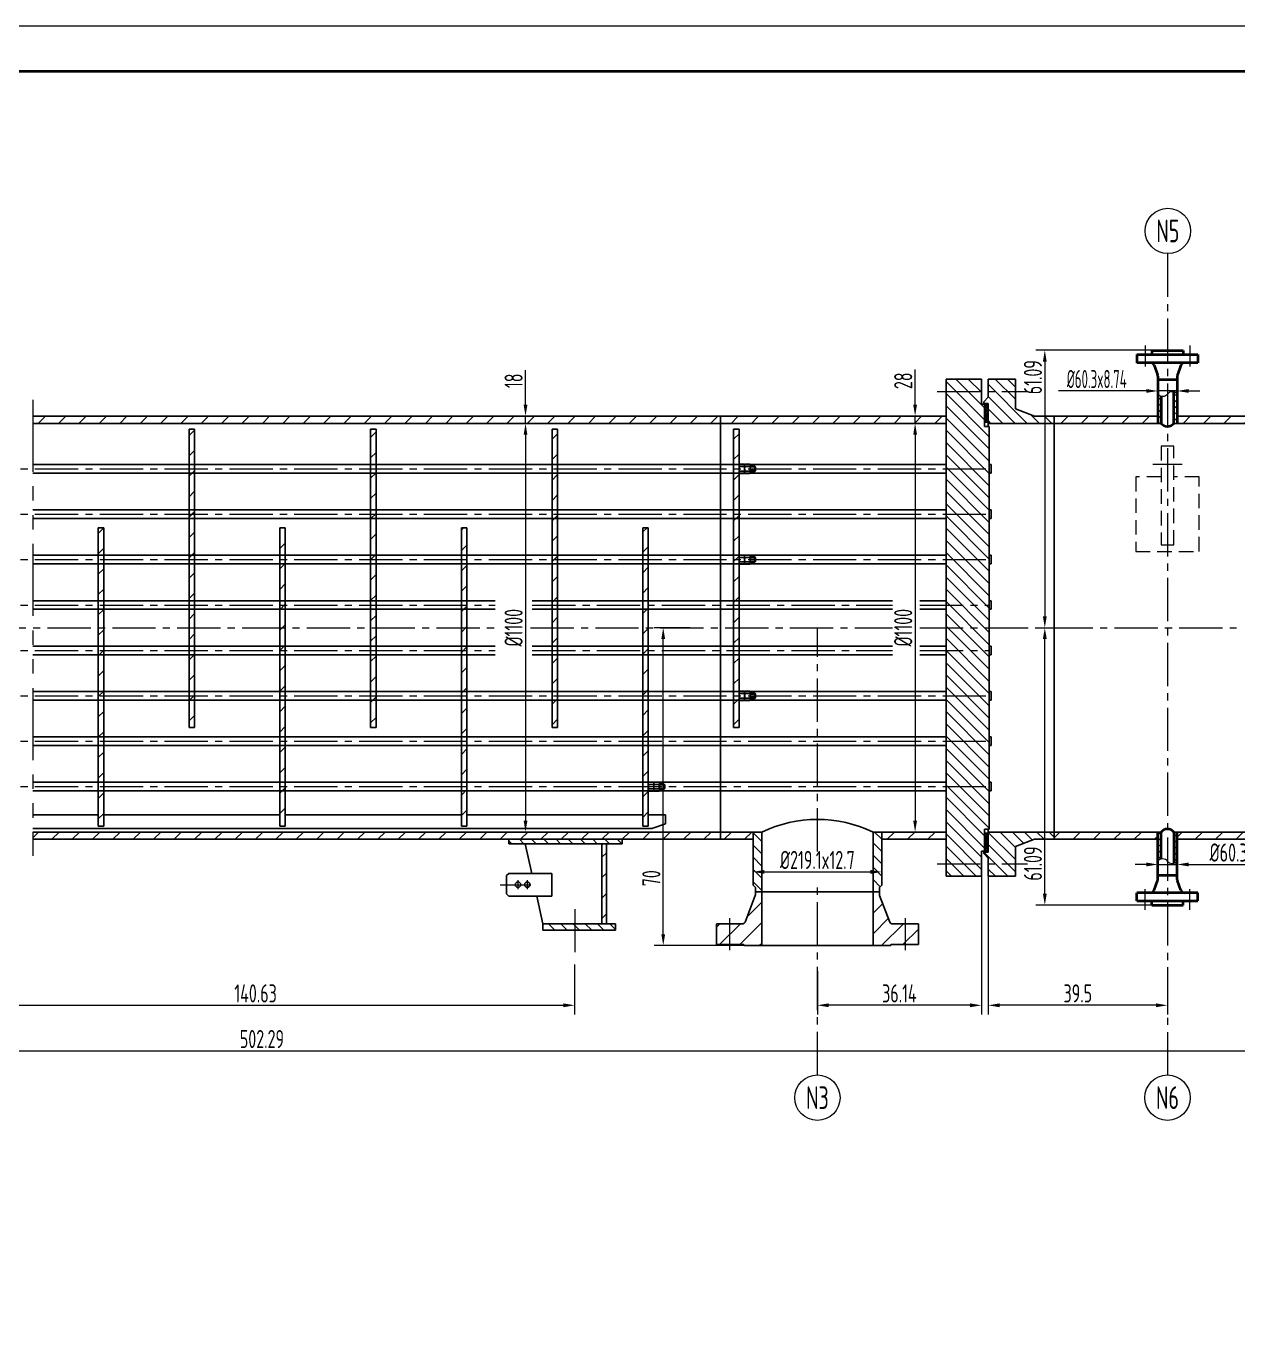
# Model space of a CAD drawing. Header units: millimetres. Extents: x 5765 to 6606, y -201 to 393.
# Drawn here: x 6058.4 to 6325.4, y 105.2 to 393.4 of the extents above; entities that cross this region are included whole.
import ezdxf
from ezdxf.enums import TextEntityAlignment as Align

# ---------------------------------------------------------------- set-up
doc = ezdxf.new("R2010")
doc.units = ezdxf.units.MM
for name, pattern in [('CENTER2', [28.575, 19.05, -3.175, 3.175, -3.175]), ('DASHED2', [9.525, 6.35, -3.175]), ('PHANTOM2', [31.75, 15.875, -3.175, 3.175, -3.175, 3.175, -3.175])]:
    doc.linetypes.add(name, pattern=pattern)
for name, color, linetype, lineweight in [('1粗实线', 7, 'Continuous', 35), ('2细实线', 3, 'Continuous', 13), ('3中心线', 1, 'CENTER2', 13), ('4虚线', 4, 'DASHED2', 13), ('5双点划线', 2, 'PHANTOM2', 13), ('6剖面线', 6, 'Continuous', 13), ('7文本', 2, 'Continuous', 13), ('8标注', 3, 'Continuous', 13), ('9图表', 4, 'Continuous', 13)]:
    doc.layers.add(name, color=color, linetype=linetype, lineweight=lineweight)
doc.styles.add('lanpec', font='bpec_e.shx', dxfattribs={"width": 0.75, "bigfont": 'hztxt.shx'})
doc.styles.add('lanpec-dim', font='bpec_e.shx', dxfattribs={"width": 0.75})
doc.dimstyles.new('lanpec', dxfattribs={"dimtxt": 4, "dimasz": 2.5, "dimexe": 2, "dimexo": 0, "dimtad": 1, "dimdsep": 46, "dimtxsty": 'lanpec-dim', "dimcen": 2.5, "dimclrd": 256, "dimclre": 256, "dimclrt": 256, "dimazin": 0, "dimtfac": 1, "dimtmove": 0, "dimatfit": 3, "dimfxl": 1, "dimlwd": -1, "dimlwe": -1, "dimarcsym": 0})
doc.dimstyles.new('lanpec$0', dxfattribs={"dimscale": 10, "dimtxt": 4, "dimasz": 2.5, "dimexe": 2, "dimexo": 0, "dimtad": 1, "dimdec": 1, "dimdsep": 46, "dimtxsty": 'lanpec-dim', "dimcen": 0.09, "dimclrd": 256, "dimclre": 256, "dimclrt": 256, "dimadec": 1, "dimazin": 0, "dimtfac": 0.707, "dimtdec": 1, "dimtmove": 0, "dimatfit": 3, "dimfxl": 1, "dimarcsym": 0})
pattern_1 = [(45, (6000.8617, 1247.0423), (-2.245064, 2.245064), [])]
pattern_2 = [(45, (6015.1617, 1247.0423), (-2.245064, 2.245064), [])]
pattern_3 = [(45, (4369.74915, 1246.1913), (-0.6735192, 0.6735192), [])]

# ---------------------------------------------------------------- blocks, each defined once
blk = doc.blocks.new('A1')
at = {"layer": '1粗实线'}
blk.add_lwpolyline([(-816, 10), (-10, 10), (-10, 584), (-816, 584)], close=True, dxfattribs=at)
at = {"layer": '9图表'}
blk.add_lwpolyline([(-841, 0), (0, 0), (0, 594), (-841, 594)], close=True, dxfattribs=at)
blk = doc.blocks.new('*D62')
at = {"layer": '8标注', "transparency": 16777216}
for p, q in [((6168.46, 305.96), (6170.46, 305.96)), ((6168.46, 303.46), (6168.46, 218.46)), ((6168.46, 215.96), (6170.46, 215.96))]:
    blk.add_line(p, q, dxfattribs=at)
for points in [[(6168.05, 303.46), (6168.88, 303.46), (6168.46, 305.96)], [(6168.05, 218.46), (6168.88, 218.46), (6168.46, 215.96)]]:
    blk.add_solid(points, dxfattribs=at)
at = {"layer": 'Defpoints', "color": 0, "transparency": 16777216}
for p in [(6168.46, 305.96), (6168.46, 215.96), (6168.46, 215.96)]:
    blk.add_point(p, dxfattribs=at)
at = {"layer": '8标注', "transparency": 16777216, "insert": (6165.84, 260.96), "char_height": 4, "attachment_point": 5, "rotation": 90, "style": 'lanpec-dim'}
blk.add_mtext('%%C1100', dxfattribs=at)
blk = doc.blocks.new('*D63')
at = {"layer": '8标注', "transparency": 16777216}
for p, q in [((6168.46, 310.06), (6168.46, 317.68)), ((6172.46, 307.56), (6166.46, 307.56)), ((6172.46, 305.96), (6166.46, 305.96)), ((6168.46, 305.96), (6168.46, 307.56)), ((6168.46, 303.46), (6168.46, 300.96))]:
    blk.add_line(p, q, dxfattribs=at)
for points in [[(6168.05, 310.06), (6168.88, 310.06), (6168.46, 307.56)], [(6168.05, 303.46), (6168.88, 303.46), (6168.46, 305.96)]]:
    blk.add_solid(points, dxfattribs=at)
at = {"layer": 'Defpoints', "color": 0, "transparency": 16777216}
for p in [(6168.46, 307.56), (6172.46, 307.56), (6172.46, 305.96)]:
    blk.add_point(p, dxfattribs=at)
at = {"layer": '8标注', "transparency": 16777216, "insert": (6165.84, 315.34), "char_height": 4, "attachment_point": 5, "rotation": 90, "style": 'lanpec-dim'}
blk.add_mtext('18', dxfattribs=at)
blk = doc.blocks.new('*D67')
at = {"layer": '8标注', "transparency": 16777216}
for p, q in [((6218.6, 207.18), (6218.6, 209.18)), ((6246.97, 205.79), (6246.97, 209.18)), ((6221.1, 207.18), (6244.47, 207.18))]:
    blk.add_line(p, q, dxfattribs=at)
for points in [[(6221.1, 207.6), (6221.1, 206.76), (6218.6, 207.18)], [(6244.47, 207.6), (6244.47, 206.76), (6246.97, 207.18)]]:
    blk.add_solid(points, dxfattribs=at)
at = {"layer": 'Defpoints', "color": 0, "transparency": 16777216}
for p in [(6218.6, 207.18), (6246.97, 207.18), (6246.97, 205.79)]:
    blk.add_point(p, dxfattribs=at)
at = {"layer": '8标注', "transparency": 16777216, "insert": (6232.78, 209.81), "char_height": 4, "attachment_point": 5, "style": 'lanpec-dim'}
blk.add_mtext('%%C219.1x12.7', dxfattribs=at)
blk = doc.blocks.new('*D61')
at = {"layer": '8标注', "transparency": 16777216}
for p, q in [((6307.79, 208.82), (6307.79, 210.82)), ((6312.06, 207.76), (6312.06, 210.82)), ((6305.29, 208.82), (6302.79, 208.82)), ((6307.79, 208.82), (6312.06, 208.82)), ((6314.56, 208.82), (6337.87, 208.82))]:
    blk.add_line(p, q, dxfattribs=at)
for points in [[(6305.29, 209.23), (6305.29, 208.4), (6307.79, 208.82)], [(6314.56, 209.23), (6314.56, 208.4), (6312.06, 208.82)]]:
    blk.add_solid(points, dxfattribs=at)
at = {"layer": 'Defpoints', "color": 0, "transparency": 16777216}
for p in [(6307.79, 208.82), (6307.79, 208.82), (6312.06, 207.76)]:
    blk.add_point(p, dxfattribs=at)
at = {"layer": '8标注', "transparency": 16777216, "insert": (6327.46, 211.44), "char_height": 4, "attachment_point": 5, "style": 'lanpec-dim'}
blk.add_mtext('%%C60.3x8.74', dxfattribs=at)
blk = doc.blocks.new('管口号')
at = {"layer": '2细实线'}
blk.add_circle((0, 5), 5, dxfattribs=at)
at = {"layer": '7文本', "style": 'lanpec', "width": 0.75}
blk.add_attdef('N', text='', height=5, dxfattribs=at).set_placement((0, 5), align=Align.MIDDLE_CENTER)
blk = doc.blocks.new('*D47')
at = {"layer": '8标注', "transparency": 16777216}
for p, q in [((5859.23, 260.96), (5859.23, 165.75)), ((6361.52, 260.96), (6361.52, 165.75)), ((5861.73, 167.75), (6359.02, 167.75))]:
    blk.add_line(p, q, dxfattribs=at)
for points in [[(5861.73, 168.17), (5861.73, 167.33), (5859.23, 167.75)], [(6359.02, 168.17), (6359.02, 167.33), (6361.52, 167.75)]]:
    blk.add_solid(points, dxfattribs=at)
at = {"layer": 'Defpoints', "color": 0, "transparency": 16777216}
for p in [(5859.23, 260.96), (6361.52, 260.96), (6361.52, 167.75)]:
    blk.add_point(p, dxfattribs=at)
at = {"layer": '8标注', "transparency": 16777216, "insert": (6110.38, 170.37), "char_height": 4, "attachment_point": 5, "style": 'lanpec-dim'}
blk.add_mtext('502.29', dxfattribs=at)
blk = doc.blocks.new('*D48')
at = {"layer": '8标注', "transparency": 16777216}
for p, q in [((6179.29, 186.8), (6179.29, 175.8)), ((6038.66, 177.8), (6038.66, 179.8)), ((6041.16, 177.8), (6176.79, 177.8))]:
    blk.add_line(p, q, dxfattribs=at)
for points in [[(6041.16, 178.22), (6041.16, 177.38), (6038.66, 177.8)], [(6176.79, 178.22), (6176.79, 177.38), (6179.29, 177.8)]]:
    blk.add_solid(points, dxfattribs=at)
at = {"layer": 'Defpoints', "color": 0, "transparency": 16777216}
for p in [(6179.29, 186.8), (6038.66, 177.8), (6179.29, 177.8)]:
    blk.add_point(p, dxfattribs=at)
at = {"layer": '8标注', "transparency": 16777216, "insert": (6108.98, 180.42), "char_height": 4, "attachment_point": 5, "style": 'lanpec-dim'}
blk.add_mtext('140.63', dxfattribs=at)
blk = doc.blocks.new('*D50')
at = {"layer": '8标注', "transparency": 16777216}
for p, q in [((6270.42, 206.21), (6270.42, 175.8)), ((6309.92, 183.88), (6309.92, 175.8)), ((6307.42, 177.8), (6272.92, 177.8))]:
    blk.add_line(p, q, dxfattribs=at)
for points in [[(6272.92, 178.22), (6272.92, 177.38), (6270.42, 177.8)], [(6307.42, 178.22), (6307.42, 177.38), (6309.92, 177.8)]]:
    blk.add_solid(points, dxfattribs=at)
at = {"layer": 'Defpoints', "color": 0, "transparency": 16777216}
for p in [(6270.42, 206.21), (6309.92, 183.88), (6270.42, 177.8)]:
    blk.add_point(p, dxfattribs=at)
at = {"layer": '8标注', "transparency": 16777216, "insert": (6290.17, 180.42), "char_height": 4, "attachment_point": 5, "style": 'lanpec-dim'}
blk.add_mtext('39.5', dxfattribs=at)
blk = doc.blocks.new('*D51')
at = {"layer": '8标注', "transparency": 16777216}
for p, q in [((6268.92, 206.21), (6268.92, 175.8)), ((6232.78, 185.32), (6232.78, 175.8)), ((6266.42, 177.8), (6235.28, 177.8))]:
    blk.add_line(p, q, dxfattribs=at)
for points in [[(6235.28, 178.22), (6235.28, 177.38), (6232.78, 177.8)], [(6266.42, 178.22), (6266.42, 177.38), (6268.92, 177.8)]]:
    blk.add_solid(points, dxfattribs=at)
at = {"layer": 'Defpoints', "color": 0, "transparency": 16777216}
for p in [(6268.92, 206.21), (6232.78, 185.32), (6232.78, 177.8)]:
    blk.add_point(p, dxfattribs=at)
at = {"layer": '8标注', "transparency": 16777216, "insert": (6250.85, 180.42), "char_height": 4, "attachment_point": 5, "style": 'lanpec-dim'}
blk.add_mtext('36.14', dxfattribs=at)
blk = doc.blocks.new('*D56')
at = {"layer": '8标注', "transparency": 16777216}
for p, q in [((6204.75, 260.96), (6196.81, 260.96)), ((6198.81, 193.46), (6198.81, 258.46)), ((6217.72, 190.96), (6196.81, 190.96))]:
    blk.add_line(p, q, dxfattribs=at)
for points in [[(6198.39, 258.46), (6199.23, 258.46), (6198.81, 260.96)], [(6198.39, 193.46), (6199.23, 193.46), (6198.81, 190.96)]]:
    blk.add_solid(points, dxfattribs=at)
at = {"layer": 'Defpoints', "color": 0, "transparency": 16777216}
for p in [(6198.81, 260.96), (6204.75, 260.96), (6217.72, 190.96)]:
    blk.add_point(p, dxfattribs=at)
at = {"layer": '8标注', "transparency": 16777216, "insert": (6196.19, 205.78), "char_height": 4, "attachment_point": 5, "rotation": 90, "style": 'lanpec-dim'}
blk.add_mtext('70', dxfattribs=at)
blk = doc.blocks.new('*D57')
at = {"layer": '8标注', "transparency": 16777216}
for p, q in [((6306.49, 322.05), (6280.89, 322.05)), ((6282.89, 319.55), (6282.89, 263.46)), ((6281.55, 260.96), (6284.89, 260.96))]:
    blk.add_line(p, q, dxfattribs=at)
for points in [[(6282.47, 319.55), (6283.31, 319.55), (6282.89, 322.05)], [(6282.47, 263.46), (6283.31, 263.46), (6282.89, 260.96)]]:
    blk.add_solid(points, dxfattribs=at)
at = {"layer": 'Defpoints', "color": 0, "transparency": 16777216}
for p in [(6306.49, 322.05), (6281.55, 260.96), (6282.89, 260.96)]:
    blk.add_point(p, dxfattribs=at)
at = {"layer": '8标注', "transparency": 16777216, "insert": (6280.27, 316.14), "char_height": 4, "attachment_point": 5, "rotation": 90, "style": 'lanpec-dim'}
blk.add_mtext('61.09', dxfattribs=at)
blk = doc.blocks.new('*D58')
at = {"layer": '8标注', "transparency": 16777216}
for p, q in [((6281.55, 260.96), (6284.89, 260.96)), ((6282.89, 202.37), (6282.89, 258.46)), ((6307.27, 199.87), (6280.89, 199.87))]:
    blk.add_line(p, q, dxfattribs=at)
for points in [[(6282.47, 258.46), (6283.31, 258.46), (6282.89, 260.96)], [(6282.47, 202.37), (6283.31, 202.37), (6282.89, 199.87)]]:
    blk.add_solid(points, dxfattribs=at)
at = {"layer": 'Defpoints', "color": 0, "transparency": 16777216}
for p in [(6281.55, 260.96), (6282.89, 260.96), (6307.27, 199.87)]:
    blk.add_point(p, dxfattribs=at)
at = {"layer": '8标注', "transparency": 16777216, "insert": (6280.27, 209.02), "char_height": 4, "attachment_point": 5, "rotation": 90, "style": 'lanpec-dim'}
blk.add_mtext('61.09', dxfattribs=at)
blk = doc.blocks.new('*D60')
at = {"layer": '8标注', "transparency": 16777216}
for p, q in [((6307.79, 313.1), (6307.79, 315.1)), ((6312.06, 314.16), (6312.06, 311.1)), ((6305.29, 313.1), (6285.89, 313.1)), ((6312.06, 313.1), (6307.79, 313.1)), ((6314.56, 313.1), (6317.06, 313.1))]:
    blk.add_line(p, q, dxfattribs=at)
for points in [[(6305.29, 313.52), (6305.29, 312.69), (6307.79, 313.1)], [(6314.56, 313.52), (6314.56, 312.69), (6312.06, 313.1)]]:
    blk.add_solid(points, dxfattribs=at)
at = {"layer": 'Defpoints', "color": 0, "transparency": 16777216}
for p in [(6312.06, 314.16), (6307.79, 313.1), (6307.79, 313.1)]:
    blk.add_point(p, dxfattribs=at)
at = {"layer": '8标注', "transparency": 16777216, "insert": (6294.34, 315.73), "char_height": 4, "attachment_point": 5, "style": 'lanpec-dim'}
blk.add_mtext('{\\W0.6;%%C60.3x8.74}', dxfattribs=at)
blk = doc.blocks.new('*D74')
at = {"layer": '8标注', "transparency": 16777216}
for p, q in [((6254.31, 305.96), (6256.31, 305.96)), ((6254.31, 303.46), (6254.31, 218.46)), ((6254.31, 215.96), (6256.31, 215.96))]:
    blk.add_line(p, q, dxfattribs=at)
for points in [[(6253.9, 303.46), (6254.73, 303.46), (6254.31, 305.96)], [(6253.9, 218.46), (6254.73, 218.46), (6254.31, 215.96)]]:
    blk.add_solid(points, dxfattribs=at)
at = {"layer": 'Defpoints', "color": 0, "transparency": 16777216}
for p in [(6254.31, 305.96), (6254.31, 215.96), (6254.31, 215.96)]:
    blk.add_point(p, dxfattribs=at)
at = {"layer": '8标注', "transparency": 16777216, "insert": (6251.69, 260.96), "char_height": 4, "attachment_point": 5, "rotation": 90, "style": 'lanpec-dim'}
blk.add_mtext('%%C1100', dxfattribs=at)
blk = doc.blocks.new('*D75')
at = {"layer": '8标注', "transparency": 16777216}
for p, q in [((6254.31, 310.06), (6254.31, 317.85)), ((6258.31, 307.56), (6252.31, 307.56)), ((6258.31, 305.96), (6252.31, 305.96)), ((6254.31, 305.96), (6254.31, 307.56)), ((6254.31, 303.46), (6254.31, 300.96))]:
    blk.add_line(p, q, dxfattribs=at)
for points in [[(6253.9, 310.06), (6254.73, 310.06), (6254.31, 307.56)], [(6253.9, 303.46), (6254.73, 303.46), (6254.31, 305.96)]]:
    blk.add_solid(points, dxfattribs=at)
at = {"layer": 'Defpoints', "color": 0, "transparency": 16777216}
for p in [(6254.31, 307.56), (6258.31, 307.56), (6258.31, 305.96)]:
    blk.add_point(p, dxfattribs=at)
at = {"layer": '8标注', "transparency": 16777216, "insert": (6251.69, 315.34), "char_height": 4, "attachment_point": 5, "rotation": 90, "style": 'lanpec-dim'}
blk.add_mtext('28', dxfattribs=at)

msp = doc.modelspace()

# ---------------------------------------------------------------- hatches: boundary and pattern name
at = {"layer": '6剖面线'}
h = msp.add_hatch(dxfattribs=at)
h.set_pattern_fill('ANSI31', color=256, scale=0.6, angle=90, style=0)
h.set_pattern_definition([(135, (741.01, -339.5016), (-1.3470384, -1.3470384), [])])
h.paths.add_polyline_path([(6261.124, 315.709), (6268.924, 315.709), (6268.924, 312.959), (6261.124, 312.959)])
h.paths.add_polyline_path([(6261.124, 307.559), (6261.124, 312.959), (6268.924, 312.959), (6268.924, 310.209), (6269.624, 310.209), (6269.624, 306.209), (6269.624, 305.309), (6270.624, 305.309), (6270.624, 295.959), (6261.124, 295.959)])
h.paths.add_polyline_path([(6261.124, 295.959), (6270.624, 295.959), (6270.624, 285.959), (6261.124, 285.959)])
h.paths.add_polyline_path([(6261.124, 285.959), (6270.624, 285.959), (6270.624, 275.959), (6261.124, 275.959)])
h.paths.add_polyline_path([(6261.124, 275.959), (6270.624, 275.959), (6270.624, 265.959), (6261.124, 265.959)])
h.paths.add_polyline_path([(6261.124, 265.959), (6270.624, 265.959), (6270.624, 260.959), (6261.124, 260.959)])
h.paths.add_polyline_path([(6261.124, 260.959), (6270.624, 260.959), (6270.624, 255.959), (6261.124, 255.959)])
h.paths.add_polyline_path([(6261.124, 255.959), (6270.624, 255.959), (6270.624, 245.959), (6261.124, 245.959)])
h.paths.add_polyline_path([(6261.124, 245.959), (6270.624, 245.959), (6270.624, 235.959), (6261.124, 235.959)])
h.paths.add_polyline_path([(6261.124, 235.959), (6270.624, 235.959), (6270.624, 225.959), (6261.124, 225.959)])
h.paths.add_polyline_path([(6261.124, 225.959), (6270.624, 225.959), (6270.624, 216.609), (6269.624, 216.609), (6269.624, 211.709), (6268.924, 211.709), (6268.924, 208.959), (6261.124, 208.959)])
h.paths.add_polyline_path([(6261.124, 208.959), (6268.924, 208.959), (6268.924, 206.209), (6261.124, 206.209)])
h = msp.add_hatch(dxfattribs=at)
h.set_pattern_fill('ANSI31', color=256, scale=0.6, angle=90, style=0)
h.set_pattern_definition([(135, (-65362.7816, -31469.7535), (-1.34703842, -1.34703842), [])])
h.paths.add_polyline_path([(6270.424, 312.959), (6270.424, 315.709), (6276.424, 315.709), (6276.424, 312.959)])
h.paths.add_polyline_path([(6276.424, 312.959), (6276.424, 309.159), (6280.624, 307.559), (6284.924, 307.559), (6284.924, 305.959), (6270.424, 305.959), (6270.424, 310.359), (6269.424, 310.359), (6269.424, 310.709), (6270.424, 311.709), (6270.424, 312.959)])
h = msp.add_hatch(dxfattribs=at)
h.set_pattern_fill('ANSI31', color=256, scale=0.3, style=0)
h.set_pattern_definition(pattern_3)
h.paths.add_polyline_path([(6311.34, 312.899, -0.1674325), (6312.06, 312.411), (6312.06, 305.959), (6311.34, 305.959)])
h.paths.add_polyline_path([(6307.788, 312.411, 0.1674325), (6308.508, 311.923), (6308.508, 305.959), (6307.788, 305.959)])
h = msp.add_hatch(dxfattribs=at)
h.set_pattern_fill('ANSI37', color=256, scale=0.1, style=0)
h.set_pattern_definition([(45, (4733.04433, 1239.8222), (-0.224506403, 0.224506403), []), (135, (4733.04433, 1239.8222), (-0.224506403, -0.224506403), [])])
h.paths.add_polyline_path([(6270.424, 306.209), (6269.624, 306.209), (6269.624, 310.209), (6270.424, 310.209)])
h = msp.add_hatch(dxfattribs=at)
h.set_pattern_fill('ANSI31', color=256, style=0)
h.set_pattern_definition(pattern_1)
h.paths.add_polyline_path([(6234.919, 307.559), (6234.919, 305.959), (6261.124, 305.959), (6261.124, 307.559)])
h.paths.add_polyline_path([(6234.919, 305.959), (6234.919, 307.559), (6059.872, 307.559), (6059.872, 305.959)])
h = msp.add_hatch(dxfattribs=at)
h.set_pattern_fill('ANSI31', color=256, style=0)
h.set_pattern_definition(pattern_2)
h.paths.add_polyline_path([(6312.06, 307.559), (6312.06, 305.959), (6334.924, 305.959), (6334.924, 307.559)])
h.paths.add_polyline_path([(6307.788, 305.959), (6307.788, 307.559), (6284.924, 307.559), (6284.924, 305.959)])
h = msp.add_hatch(dxfattribs=at)
h.set_pattern_fill('ANSI31', color=256, style=0)
h.set_pattern_definition(pattern_1)
h.paths.add_polyline_path([(6094.324, 238.959), (6095.524, 238.959), (6095.524, 304.659), (6094.324, 304.659)])
h = msp.add_hatch(dxfattribs=at)
h.set_pattern_fill('ANSI31', color=256, style=0)
h.set_pattern_definition(pattern_1)
h.paths.add_polyline_path([(6134.324, 238.959), (6135.524, 238.959), (6135.524, 304.659), (6134.324, 304.659)])
h = msp.add_hatch(dxfattribs=at)
h.set_pattern_fill('ANSI31', color=256, style=0)
h.set_pattern_definition(pattern_1)
h.paths.add_polyline_path([(6174.324, 238.959), (6175.524, 238.959), (6175.524, 304.659), (6174.324, 304.659)])
h = msp.add_hatch(dxfattribs=at)
h.set_pattern_fill('ANSI31', color=256, style=0)
h.set_pattern_definition([(45, (6040.8617, 1247.0423), (-2.245064, 2.245064), [])])
h.paths.add_polyline_path([(6214.324, 238.959), (6215.524, 238.959), (6215.524, 304.659), (6214.324, 304.659)])
h = msp.add_hatch(dxfattribs=at)
h.set_pattern_fill('ANSI31', color=256, style=0)
h.set_pattern_definition([(45, (6075.0734, 260.032), (-2.24506, 2.24506), [])])
h.paths.add_polyline_path([(6075.524, 260.959), (6074.324, 260.959), (6074.324, 257.459), (6075.524, 257.459)])
h.paths.add_polyline_path([(6075.524, 257.459), (6074.324, 257.459), (6074.324, 250.959), (6075.524, 250.959)])
h.paths.add_polyline_path([(6075.524, 250.959), (6074.324, 250.959), (6074.324, 240.959), (6075.524, 240.959)])
h.paths.add_polyline_path([(6075.524, 240.959), (6074.324, 240.959), (6074.324, 230.959), (6075.524, 230.959)])
h.paths.add_polyline_path([(6075.524, 230.959), (6074.324, 230.959), (6074.324, 222.209), (6075.524, 222.209)])
h.paths.add_polyline_path([(6075.524, 222.209), (6074.324, 222.209), (6074.324, 217.259), (6075.524, 217.259)])
h.paths.add_polyline_path([(6075.524, 282.959), (6074.324, 282.959), (6074.324, 280.959), (6075.524, 280.959)])
h.paths.add_polyline_path([(6075.524, 280.959), (6074.324, 280.959), (6074.324, 270.959), (6075.524, 270.959)])
h.paths.add_polyline_path([(6075.524, 270.959), (6074.324, 270.959), (6074.324, 264.459), (6075.524, 264.459)])
h.paths.add_polyline_path([(6075.524, 264.459), (6074.324, 264.459), (6074.324, 260.959), (6075.524, 260.959)])
h = msp.add_hatch(dxfattribs=at)
h.set_pattern_fill('ANSI31', color=256, style=0)
h.set_pattern_definition(pattern_1)
h.paths.add_polyline_path([(6115.524, 282.959), (6114.324, 282.959), (6114.324, 217.259), (6115.524, 217.259)])
h = msp.add_hatch(dxfattribs=at)
h.set_pattern_fill('ANSI31', color=256, style=0)
h.set_pattern_definition(pattern_1)
h.paths.add_polyline_path([(6155.524, 282.959), (6154.324, 282.959), (6154.324, 217.259), (6155.524, 217.259)])
h = msp.add_hatch(dxfattribs=at)
h.set_pattern_fill('ANSI31', color=256, style=0)
h.set_pattern_definition(pattern_1)
h.paths.add_polyline_path([(6195.524, 282.959), (6194.324, 282.959), (6194.324, 217.259), (6195.524, 217.259)])
h = msp.add_hatch(dxfattribs=at)
h.set_pattern_fill('ANSI31', color=256, style=0)
h.set_pattern_definition([(45, (4718.7443, 1239.8222), (-2.245064, 2.245064), [])])
h.paths.add_polyline_path([(6261.124, 215.959), (6246.967, 215.959), (6246.967, 214.359), (6261.124, 214.359)])
h.paths.add_polyline_path([(6218.599, 214.359), (6218.599, 215.959), (6059.872, 215.959), (6059.872, 214.359), (6132.551, 214.359), (6133.465, 214.359), (6135.179, 214.359), (6137.033, 214.359), (6137.807, 214.359)])
h = msp.add_hatch(dxfattribs=at)
h.set_pattern_fill('ANSI31', color=256, scale=0.6, angle=90, style=0)
h.set_pattern_definition([(135, (6178.3444, 213.9053), (-1.34704, -1.34704), [])])
h.paths.add_polyline_path([(6182.158, 214.359), (6176.903, 214.359), (6176.903, 213.359), (6182.158, 213.359)])
h.paths.add_polyline_path([(6176.903, 213.359), (6176.903, 214.359), (6164.793, 214.359), (6164.793, 213.359)])
h.paths.add_polyline_path([(6182.158, 214.359), (6182.158, 213.359), (6189.793, 213.359), (6189.793, 214.359)])
h = msp.add_hatch(dxfattribs=at)
h.set_pattern_fill('ANSI31', color=256, style=0)
h.set_pattern_definition([(45, (4763.0955, 1239.8222), (-2.245064, 2.245064), [])])
h.paths.add_polyline_path([(6186.293, 213.359), (6185.293, 213.359), (6185.293, 195.759), (6186.293, 195.759)])
h = msp.add_hatch(dxfattribs=at)
h.set_pattern_fill('ANSI31', color=256, scale=0.6, angle=90, style=0)
h.set_pattern_definition([(135, (6218.8034, 207.4935), (-1.34704, -1.34704), [])])
h.paths.add_polyline_path([(6219.133, 215.959), (6218.599, 215.959), (6218.599, 204.254), (6219.133, 203.72)])
h.paths.add_polyline_path([(6246.967, 215.959), (6246.433, 215.959), (6246.433, 203.72), (6246.967, 204.254)])
h.paths.add_polyline_path([(6220.533, 202.759), (6219.133, 202.759), (6219.133, 215.959), (6220.533, 215.959)])
h.paths.add_polyline_path([(6246.433, 202.759), (6245.033, 202.759), (6245.033, 215.959), (6246.433, 215.959)])
h = msp.add_hatch(dxfattribs=at)
h.set_pattern_fill('ANSI31', color=256, scale=0.6, angle=90, style=0)
h.set_pattern_definition([(135, (6015.1617, 1247.0423), (-1.3470384, -1.3470384), [])])
h.paths.add_polyline_path([(6284.924, 215.959), (6284.924, 214.359), (6280.624, 214.359), (6276.424, 212.759), (6276.424, 208.959), (6270.424, 208.959), (6270.424, 210.209), (6269.424, 211.209), (6269.424, 211.559), (6270.424, 211.559), (6270.424, 215.959)])
h.paths.add_polyline_path([(6276.424, 208.959), (6276.424, 206.209), (6270.424, 206.209), (6270.424, 208.959)])
h = msp.add_hatch(dxfattribs=at)
h.set_pattern_fill('ANSI37', color=256, scale=0.1, style=0)
h.set_pattern_definition([(315, (-65362.78156, 31991.6719), (-0.224506403, -0.224506403), []), (225, (-65362.78156, 31991.6719), (-0.224506403, 0.224506403), [])])
h.paths.add_polyline_path([(6270.424, 211.709), (6269.624, 211.709), (6269.624, 215.709), (6270.424, 215.709)])
h = msp.add_hatch(dxfattribs=at)
h.set_pattern_fill('ANSI31', color=256, style=0)
h.set_pattern_definition(pattern_2)
h.paths.add_polyline_path([(6312.06, 214.359), (6312.06, 215.959), (6334.924, 215.959), (6334.924, 214.359)])
h.paths.add_polyline_path([(6307.788, 215.959), (6307.788, 214.359), (6284.924, 214.359), (6284.924, 215.959)])
h = msp.add_hatch(dxfattribs=at)
h.set_pattern_fill('ANSI31', color=256, scale=0.3, style=0)
h.set_pattern_definition(pattern_3)
h.paths.add_polyline_path([(6311.34, 209.02, 0.1674325), (6312.06, 209.508), (6312.06, 215.959), (6311.34, 215.959)])
h.paths.add_polyline_path([(6307.788, 209.508, -0.1674325), (6308.508, 209.995), (6308.508, 215.959), (6307.788, 215.959)])
h = msp.add_hatch(dxfattribs=at)
h.set_pattern_fill('ANSI31', color=256, style=0)
h.set_pattern_definition(pattern_1)
h.paths.add_polyline_path([(6252.153, 195.769), (6250.653, 195.769), (6250.653, 191.159), (6252.153, 191.159)])
h.paths.add_polyline_path([(6253.653, 195.769), (6252.153, 195.769), (6252.153, 191.159), (6253.653, 191.159)])
h.paths.add_polyline_path([(6250.653, 191.159), (6248.973, 191.159), (6248.973, 190.959), (6245.033, 190.959), (6245.033, 202.759), (6246.433, 202.759), (6246.433, 202.151, 0.09138), (6246.466, 201.973), (6248.71, 196.091, 0.3110597), (6249.177, 195.769), (6250.653, 195.769)])
h.paths.add_polyline_path([(6255.033, 191.159), (6253.653, 191.159), (6253.653, 195.769), (6255.033, 195.769)])
h.paths.add_polyline_path([(6220.533, 190.959), (6216.593, 190.959), (6216.593, 191.159), (6213.413, 191.159), (6213.413, 195.769), (6216.389, 195.769, 0.3110597), (6216.856, 196.091), (6219.1, 201.973, 0.09138), (6219.133, 202.151), (6219.133, 202.759), (6220.533, 202.759)])
h.paths.add_polyline_path([(6213.413, 191.159), (6210.533, 191.159), (6210.533, 195.769), (6213.413, 195.769)])
h = msp.add_hatch(dxfattribs=at)
h.set_pattern_fill('ANSI31', color=256, scale=0.6, angle=90, style=0)
h.set_pattern_definition([(135, (4763.0955, 1239.8222), (-1.3470384, -1.3470384), [])])
h.paths.add_polyline_path([(6188.293, 194.359), (6188.293, 195.759), (6179.293, 195.759), (6179.293, 194.359)])
h.paths.add_polyline_path([(6179.293, 194.359), (6179.293, 195.759), (6172.293, 195.759), (6172.293, 194.359)])

# ---------------------------------------------------------------- linework, layer by layer
for p, q in [((6261.124, 315.709), (6261.124, 307.559)), ((6261.124, 315.709), (6268.924, 315.709)), ((6268.924, 310.209), (6268.924, 315.709)), ((6270.424, 315.709), (6270.424, 311.709)), ((6276.424, 315.709), (6270.424, 315.709)), ((6276.424, 315.709), (6276.424, 309.159)), ((6269.424, 310.709), (6270.424, 311.709)), ((6269.624, 310.209), (6268.924, 310.209)), ((6269.624, 310.209), (6268.924, 310.209)), ((6269.424, 310.709), (6269.424, 310.209)), ((6269.424, 310.359), (6270.424, 310.359)), ((6269.624, 310.209), (6269.624, 305.309)), ((6270.424, 310.359), (6270.424, 305.309)), ((6280.624, 307.559), (6276.424, 309.159)), ((6059.872, 307.559), (6234.919, 307.559)), ((6059.872, 305.959), (6234.919, 305.959)), ((6211.457, 307.559), (6211.457, 214.359)), ((6234.199, 305.959), (6261.124, 305.959)), ((6234.919, 307.559), (6261.124, 307.559)), ((6261.124, 214.359), (6261.124, 307.559)), ((6261.124, 307.559), (6261.124, 206.209)), ((6284.924, 305.959), (6270.424, 305.959)), ((6284.924, 307.559), (6280.624, 307.559)), ((6284.924, 307.559), (6284.924, 260.959)), ((6307.788, 307.559), (6284.924, 307.559)), ((6308.508, 305.959), (6284.924, 305.959)), ((6334.924, 305.959), (6311.34, 305.959)), ((6334.924, 307.559), (6312.06, 307.559)), ((6094.324, 238.959), (6094.324, 304.659)), ((6094.324, 304.659), (6095.524, 304.659)), ((6095.524, 238.959), (6095.524, 304.659)), ((6134.324, 238.959), (6134.324, 304.659)), ((6134.324, 304.659), (6135.524, 304.659)), ((6135.524, 238.959), (6135.524, 304.659)), ((6174.324, 238.959), (6174.324, 304.659)), ((6174.324, 304.659), (6175.524, 304.659)), ((6175.524, 238.959), (6175.524, 304.659)), ((6214.324, 238.959), (6214.324, 304.659)), ((6214.324, 304.659), (6215.524, 304.659)), ((6215.524, 238.959), (6215.524, 304.659)), ((6270.624, 305.309), (6269.624, 305.309)), ((6270.624, 305.309), (6270.624, 216.609)), ((6059.872, 296.909), (6261.124, 296.909)), ((6215.524, 296.909), (6219.374, 296.909)), ((6216.673, 296.959), (6215.595, 296.959)), ((6217.893, 296.959), (6216.815, 296.959)), ((6271.074, 296.909), (6270.624, 296.909)), ((6271.074, 296.909), (6271.074, 295.009)), ((6059.872, 295.009), (6261.124, 295.009)), ((6215.524, 295.209), (6215.524, 296.709)), ((6215.524, 295.009), (6219.374, 295.009)), ((6216.673, 296.459), (6215.595, 296.459)), ((6216.673, 295.459), (6215.595, 295.459)), ((6216.673, 294.959), (6215.595, 294.959)), ((6216.744, 295.209), (6216.744, 296.709)), ((6216.744, 295.209), (6216.744, 296.709)), ((6217.893, 296.459), (6216.815, 296.459)), ((6217.893, 295.459), (6216.815, 295.459)), ((6217.893, 294.959), (6216.815, 294.959)), ((6217.964, 295.209), (6217.964, 296.709)), ((6217.964, 296.559), (6218.964, 296.559)), ((6217.964, 296.359), (6219.164, 296.359)), ((6219.164, 295.559), (6217.964, 295.559)), ((6218.964, 295.359), (6217.964, 295.359)), ((6218.964, 296.559), (6219.164, 296.359)), ((6218.964, 296.559), (6218.964, 295.359)), ((6219.164, 295.559), (6218.964, 295.359)), ((6219.164, 296.359), (6219.164, 295.559)), ((6271.074, 295.009), (6270.624, 295.009)), ((6059.872, 286.909), (6261.124, 286.909)), ((6271.074, 286.909), (6270.624, 286.909)), ((6271.074, 286.909), (6271.074, 285.009)), ((6059.872, 285.009), (6261.124, 285.009)), ((6074.324, 282.959), (6074.324, 217.259)), ((6074.324, 282.959), (6075.524, 282.959)), ((6075.524, 282.959), (6075.524, 217.259)), ((6114.324, 282.959), (6114.324, 217.259)), ((6114.324, 282.959), (6115.524, 282.959)), ((6115.524, 282.959), (6115.524, 217.259)), ((6154.324, 282.959), (6154.324, 217.259)), ((6154.324, 282.959), (6155.524, 282.959)), ((6155.524, 282.959), (6155.524, 217.259)), ((6194.324, 217.259), (6194.324, 282.959)), ((6194.324, 282.959), (6195.524, 282.959)), ((6195.524, 217.259), (6195.524, 282.959)), ((6271.074, 285.009), (6270.624, 285.009)), ((6059.872, 276.909), (6261.124, 276.909)), ((6215.524, 276.909), (6219.374, 276.909)), ((6215.524, 275.209), (6215.524, 276.709)), ((6216.673, 276.959), (6215.595, 276.959)), ((6216.744, 275.209), (6216.744, 276.709)), ((6216.744, 275.209), (6216.744, 276.709)), ((6217.893, 276.959), (6216.815, 276.959)), ((6217.964, 275.209), (6217.964, 276.709)), ((6271.074, 276.909), (6270.624, 276.909)), ((6271.074, 276.909), (6271.074, 275.009)), ((6059.872, 275.009), (6261.124, 275.009)), ((6215.524, 275.009), (6219.374, 275.009)), ((6216.673, 276.459), (6215.595, 276.459)), ((6216.673, 275.459), (6215.595, 275.459)), ((6216.673, 274.959), (6215.595, 274.959)), ((6217.893, 276.459), (6216.815, 276.459)), ((6217.893, 275.459), (6216.815, 275.459)), ((6217.893, 274.959), (6216.815, 274.959)), ((6217.964, 276.559), (6218.964, 276.559)), ((6217.964, 276.359), (6219.164, 276.359)), ((6219.164, 275.559), (6217.964, 275.559)), ((6218.964, 275.359), (6217.964, 275.359)), ((6218.964, 276.559), (6219.164, 276.359)), ((6218.964, 276.559), (6218.964, 275.359)), ((6219.164, 275.559), (6218.964, 275.359)), ((6219.164, 276.359), (6219.164, 275.559)), ((6271.074, 275.009), (6270.624, 275.009)), ((6059.872, 266.909), (6161.761, 266.909)), ((6169.921, 266.909), (6249.36, 266.909)), ((6255.38, 266.909), (6261.124, 266.909)), ((6271.074, 266.909), (6270.624, 266.909)), ((6271.074, 266.909), (6271.074, 265.009)), ((6059.872, 265.009), (6161.761, 265.009)), ((6169.921, 265.009), (6249.36, 265.009)), ((6255.38, 265.009), (6261.124, 265.009)), ((6271.074, 265.009), (6270.624, 265.009)), ((6284.924, 260.959), (6284.924, 214.359)), ((6059.872, 256.909), (6161.761, 256.909)), ((6169.921, 256.909), (6249.36, 256.909)), ((6255.38, 256.909), (6261.124, 256.909)), ((6271.074, 256.909), (6270.624, 256.909)), ((6271.074, 255.009), (6271.074, 256.909)), ((6059.872, 255.009), (6161.761, 255.009)), ((6169.921, 255.009), (6249.36, 255.009)), ((6255.38, 255.009), (6261.124, 255.009)), ((6271.074, 255.009), (6270.624, 255.009)), ((6059.872, 246.909), (6261.124, 246.909)), ((6059.872, 245.009), (6261.124, 245.009)), ((6215.524, 246.909), (6219.374, 246.909)), ((6215.524, 246.709), (6215.524, 245.209)), ((6215.524, 245.009), (6219.374, 245.009)), ((6216.673, 246.959), (6215.595, 246.959)), ((6216.673, 246.459), (6215.595, 246.459)), ((6216.673, 245.459), (6215.595, 245.459)), ((6216.744, 246.709), (6216.744, 245.209)), ((6216.744, 246.709), (6216.744, 245.209)), ((6217.893, 246.959), (6216.815, 246.959)), ((6217.893, 246.459), (6216.815, 246.459)), ((6217.893, 245.459), (6216.815, 245.459)), ((6217.964, 246.709), (6217.964, 245.209)), ((6218.964, 246.559), (6217.964, 246.559)), ((6219.164, 246.359), (6217.964, 246.359)), ((6217.964, 245.559), (6219.164, 245.559)), ((6217.964, 245.359), (6218.964, 245.359)), ((6219.164, 246.359), (6218.964, 246.559)), ((6218.964, 245.359), (6218.964, 246.559)), ((6218.964, 245.359), (6219.164, 245.559)), ((6219.164, 245.559), (6219.164, 246.359)), ((6271.074, 246.909), (6270.624, 246.909)), ((6271.074, 245.009), (6270.624, 245.009)), ((6271.074, 245.009), (6271.074, 246.909)), ((6216.673, 244.959), (6215.595, 244.959)), ((6217.893, 244.959), (6216.815, 244.959)), ((6059.872, 236.909), (6261.124, 236.909)), ((6094.324, 238.959), (6095.524, 238.959)), ((6134.324, 238.959), (6135.524, 238.959)), ((6174.324, 238.959), (6175.524, 238.959)), ((6214.324, 238.959), (6215.524, 238.959)), ((6271.074, 236.909), (6270.624, 236.909)), ((6271.074, 235.009), (6271.074, 236.909)), ((6059.872, 235.009), (6261.124, 235.009)), ((6271.074, 235.009), (6270.624, 235.009)), ((6059.872, 226.909), (6261.124, 226.909)), ((6059.872, 225.009), (6261.124, 225.009)), ((6195.524, 226.909), (6199.374, 226.909)), ((6195.524, 226.709), (6195.524, 225.209)), ((6195.524, 225.009), (6199.374, 225.009)), ((6196.673, 226.959), (6195.595, 226.959)), ((6196.673, 226.459), (6195.595, 226.459)), ((6196.673, 225.459), (6195.595, 225.459)), ((6196.673, 224.959), (6195.595, 224.959)), ((6196.744, 226.709), (6196.744, 225.209)), ((6196.744, 226.709), (6196.744, 225.209)), ((6197.893, 226.959), (6196.815, 226.959)), ((6197.893, 226.459), (6196.815, 226.459)), ((6197.893, 225.459), (6196.815, 225.459)), ((6197.893, 224.959), (6196.815, 224.959)), ((6197.964, 226.709), (6197.964, 225.209)), ((6198.964, 226.559), (6197.964, 226.559)), ((6199.164, 226.359), (6197.964, 226.359)), ((6197.964, 225.559), (6199.164, 225.559)), ((6197.964, 225.359), (6198.964, 225.359)), ((6199.164, 226.359), (6198.964, 226.559)), ((6198.964, 225.359), (6198.964, 226.559)), ((6198.964, 225.359), (6199.164, 225.559)), ((6199.164, 225.559), (6199.164, 226.359)), ((6271.074, 226.909), (6270.624, 226.909)), ((6271.074, 225.009), (6270.624, 225.009)), ((6271.074, 225.009), (6271.074, 226.909)), ((6059.872, 219.759), (6074.324, 219.759)), ((6075.524, 219.759), (6114.324, 219.759)), ((6115.524, 219.759), (6154.324, 219.759)), ((6155.524, 219.759), (6194.324, 219.759)), ((6195.524, 219.759), (6199.324, 219.759)), ((6195.524, 219.759), (6199.324, 219.759)), ((6199.324, 219.759), (6199.324, 217.759)), ((6196.324, 216.759), (6059.872, 216.759)), ((6074.324, 217.259), (6075.524, 217.259)), ((6114.324, 217.259), (6115.524, 217.259)), ((6154.324, 217.259), (6155.524, 217.259)), ((6194.324, 217.259), (6195.524, 217.259)), ((6199.324, 217.759), (6196.324, 216.759)), ((6270.624, 216.609), (6269.624, 216.609)), ((6269.624, 211.709), (6269.624, 216.609)), ((6270.424, 211.559), (6270.424, 216.609)), ((6059.872, 215.959), (6220.533, 215.959)), ((6059.872, 214.359), (6132.551, 214.359)), ((6132.551, 214.359), (6218.599, 214.359)), ((6164.793, 213.359), (6164.793, 214.359)), ((6164.793, 213.359), (6176.903, 213.359)), ((6169.839, 206.859), (6168.401, 213.359)), ((6176.903, 213.359), (6189.793, 213.359)), ((6185.293, 195.759), (6185.293, 213.359)), ((6186.293, 195.759), (6186.293, 213.359)), ((6189.793, 213.359), (6189.793, 214.359)), ((6218.599, 204.254), (6218.599, 215.959)), ((6220.533, 215.959), (6220.533, 190.959)), ((6245.033, 215.959), (6261.124, 215.959)), ((6245.033, 215.959), (6245.033, 190.959)), ((6246.967, 204.254), (6246.967, 215.959)), ((6246.967, 214.359), (6261.124, 214.359)), ((6284.924, 215.959), (6270.424, 215.959)), ((6280.624, 214.359), (6276.424, 212.759)), ((6284.924, 214.359), (6280.624, 214.359)), ((6308.508, 215.959), (6284.924, 215.959)), ((6307.788, 214.359), (6284.924, 214.359)), ((6334.924, 215.959), (6311.34, 215.959)), ((6334.924, 214.359), (6312.06, 214.359)), ((6269.624, 211.709), (6268.924, 211.709)), ((6269.624, 211.709), (6268.924, 211.709)), ((6268.924, 211.709), (6268.924, 206.209)), ((6269.424, 211.209), (6269.424, 211.709)), ((6269.424, 211.559), (6270.424, 211.559)), ((6269.424, 211.209), (6270.424, 210.209)), ((6276.424, 212.759), (6276.424, 206.209)), ((6270.424, 206.209), (6270.424, 210.209)), ((6261.124, 206.209), (6268.924, 206.209)), ((6276.424, 206.209), (6270.424, 206.209)), ((6172.293, 195.759), (6170.944, 201.859)), ((6219.1, 201.973), (6216.856, 196.091)), ((6219.133, 203.72), (6218.599, 204.254)), ((6219.133, 202.759), (6219.133, 203.72)), ((6219.133, 202.759), (6219.133, 203.72)), ((6246.433, 202.759), (6219.133, 202.759)), ((6219.133, 202.759), (6219.133, 202.151)), ((6246.433, 203.72), (6246.967, 204.254)), ((6246.433, 202.759), (6246.433, 203.72)), ((6246.433, 202.759), (6246.433, 203.72)), ((6246.433, 202.759), (6246.433, 202.151)), ((6246.466, 201.973), (6248.71, 196.091)), ((6188.293, 195.759), (6172.293, 195.759)), ((6172.293, 195.759), (6172.293, 194.359)), ((6188.293, 194.359), (6172.293, 194.359)), ((6188.293, 194.359), (6172.293, 194.359)), ((6188.293, 195.759), (6188.293, 194.359)), ((6210.533, 195.769), (6210.533, 191.159)), ((6210.533, 195.769), (6216.389, 195.769)), ((6255.033, 195.769), (6249.177, 195.769)), ((6255.033, 195.769), (6255.033, 191.159)), ((6210.533, 191.159), (6216.593, 191.159)), ((6216.593, 191.159), (6216.593, 190.959)), ((6216.593, 190.959), (6248.973, 190.959)), ((6255.033, 191.159), (6248.973, 191.159)), ((6248.973, 191.159), (6248.973, 190.959))]:
    msp.add_line(p, q)
at = {"ltscale": 2}
for p, q in [((6164.293, 206.359), (6164.793, 206.859)), ((6164.293, 206.359), (6164.293, 202.359)), ((6174.293, 206.859), (6164.793, 206.859)), ((6174.293, 201.859), (6174.293, 206.859)), ((6164.293, 202.359), (6164.793, 201.859)), ((6164.793, 201.859), (6174.293, 201.859))]:
    msp.add_line(p, q, dxfattribs=at)
for points in [[(6269.624, 310.209), (6270.424, 310.209), (6270.424, 306.209), (6269.624, 306.209), (6269.624, 310.209)], [(6269.624, 211.709), (6270.424, 211.709), (6270.424, 215.709), (6269.624, 215.709), (6269.624, 211.709)]]:
    msp.add_lwpolyline(points)
at = {"ltscale": 3}
for centre in [(6166.793, 204.359), (6168.847, 204.359)]:
    msp.add_circle(centre, 0.6, dxfattribs=at)
for centre, radius, start, end in [((6216, 296.709), 0.477, 148.35948, 211.64052), ((6216.267, 296.709), 0.477, 328.35948, 31.64052), ((6217.22, 296.709), 0.477, 148.35948, 211.64052), ((6217.487, 296.709), 0.477, 328.35948, 31.64052), ((6217.324, 295.959), 1.8, 163.87238, 196.12762), ((6216, 295.209), 0.477, 148.35948, 211.64052), ((6214.944, 295.959), 1.8, 343.87238, 16.12762), ((6216.267, 295.209), 0.477, 328.35948, 31.64052), ((6218.544, 295.959), 1.8, 163.87238, 196.12762), ((6217.22, 295.209), 0.477, 148.35948, 211.64052), ((6216.164, 295.959), 1.8, 343.87238, 16.12762), ((6217.487, 295.209), 0.477, 328.35948, 31.64052), ((6216, 276.709), 0.477, 148.35948, 211.64052), ((6216.267, 276.709), 0.477, 328.35948, 31.64052), ((6217.22, 276.709), 0.477, 148.35948, 211.64052), ((6217.487, 276.709), 0.477, 328.35948, 31.64052), ((6217.324, 275.959), 1.8, 163.87238, 196.12762), ((6216, 275.209), 0.477, 148.35948, 211.64052), ((6214.944, 275.959), 1.8, 343.87238, 16.12762), ((6216.267, 275.209), 0.477, 328.35948, 31.64052), ((6218.544, 275.959), 1.8, 163.87238, 196.12762), ((6217.22, 275.209), 0.477, 148.35948, 211.64052), ((6216.164, 275.959), 1.8, 343.87238, 16.12762), ((6217.487, 275.209), 0.477, 328.35948, 31.64052), ((6216, 246.709), 0.477, 148.35948, 211.64052), ((6217.324, 245.959), 1.8, 163.87238, 196.12762), ((6216, 245.209), 0.477, 148.35948, 211.64052), ((6216.267, 246.709), 0.477, 328.35948, 31.64052), ((6214.944, 245.959), 1.8, 343.87238, 16.12762), ((6216.267, 245.209), 0.477, 328.35948, 31.64052), ((6217.22, 246.709), 0.477, 148.35948, 211.64052), ((6218.544, 245.959), 1.8, 163.87238, 196.12762), ((6217.22, 245.209), 0.477, 148.35948, 211.64052), ((6217.487, 246.709), 0.477, 328.35948, 31.64052), ((6216.164, 245.959), 1.8, 343.87238, 16.12762), ((6217.487, 245.209), 0.477, 328.35948, 31.64052), ((6196, 226.709), 0.477, 148.35948, 211.64052), ((6197.324, 225.959), 1.8, 163.87238, 196.12762), ((6196, 225.209), 0.477, 148.35948, 211.64052), ((6196.267, 226.709), 0.477, 328.35948, 31.64052), ((6194.944, 225.959), 1.8, 343.87238, 16.12762), ((6196.267, 225.209), 0.477, 328.35948, 31.64052), ((6197.22, 226.709), 0.477, 148.35948, 211.64052), ((6198.544, 225.959), 1.8, 163.87238, 196.12762), ((6197.22, 225.209), 0.477, 148.35948, 211.64052), ((6197.487, 226.709), 0.477, 328.35948, 31.64052), ((6196.164, 225.959), 1.8, 343.87238, 16.12762), ((6197.487, 225.209), 0.477, 328.35948, 31.64052), ((6232.783, 190.249), 28.48, 64.52399, 115.47601), ((6218.633, 202.151), 0.5, 339.11524, 0), ((6246.933, 202.151), 0.5, 180, 200.88476), ((6216.389, 196.269), 0.5, 270, 339.11524), ((6249.177, 196.269), 0.5, 200.88476, 270)]:
    msp.add_arc(centre, radius, start, end)
at = {"layer": '1粗实线', "ltscale": 0.5}
for p, q in [((6303.204, 321.105), (6316.644, 321.105)), ((6303.204, 321.105), (6303.204, 319.313)), ((6306.492, 322.045), (6313.356, 322.045)), ((6306.492, 322.045), (6306.492, 321.105)), ((6313.356, 322.045), (6313.356, 321.105)), ((6316.644, 321.105), (6316.644, 319.313)), ((6316.644, 319.313), (6303.204, 319.313)), ((6306.955, 318.791), (6307.738, 316.672)), ((6312.892, 318.791), (6312.109, 316.672)), ((6307.788, 316.394), (6307.788, 315.545)), ((6312.06, 315.545), (6307.788, 315.545)), ((6307.788, 315.545), (6307.788, 305.959)), ((6312.06, 316.394), (6312.06, 315.545)), ((6312.06, 315.545), (6312.06, 305.959)), ((6308.508, 311.923), (6308.508, 305.959)), ((6311.34, 305.959), (6311.34, 312.899)), ((6307.788, 206.373), (6307.788, 215.959)), ((6308.508, 209.995), (6308.508, 215.959)), ((6311.34, 215.959), (6311.34, 209.02)), ((6312.06, 206.373), (6312.06, 215.959)), ((6306.955, 203.128), (6307.738, 205.247)), ((6307.788, 205.524), (6307.788, 206.373)), ((6312.06, 206.373), (6307.788, 206.373)), ((6312.06, 205.524), (6312.06, 206.373)), ((6312.892, 203.128), (6312.109, 205.247)), ((6316.644, 202.605), (6303.204, 202.605)), ((6303.204, 200.813), (6303.204, 202.605)), ((6316.644, 200.813), (6316.644, 202.605)), ((6303.204, 200.813), (6316.644, 200.813)), ((6306.492, 199.873), (6306.492, 200.813)), ((6306.492, 199.873), (6313.356, 199.873)), ((6313.356, 199.873), (6313.356, 200.813))]:
    msp.add_line(p, q, dxfattribs=at)
for centre, radius, start, end in [((6306.205, 318.513), 0.8, 20.28013, 90), ((6313.643, 318.513), 0.8, 90, 159.71987), ((6306.988, 316.394), 0.8, 0, 20.28013), ((6312.86, 316.394), 0.8, 159.71987, 180), ((6309.924, 307.162), 1.858, 220.35736, 319.64264), ((6309.924, 214.756), 1.858, 40.35736, 139.64264), ((6306.988, 205.524), 0.8, 339.71987, 0), ((6312.86, 205.524), 0.8, 180, 200.28013), ((6306.205, 203.405), 0.8, 270, 339.71987), ((6313.643, 203.405), 0.8, 200.28013, 270)]:
    msp.add_arc(centre, radius, start, end, dxfattribs=at)
at = {"layer": '2细实线'}
for points in [[(6312.06, 312.411, 0.5), (6309.924, 312.411, -0.5), (6307.788, 312.411, -0.5)], [(6312.06, 209.508, -0.5), (6309.924, 209.508, 0.5), (6307.788, 209.508, 0.5)]]:
    msp.add_lwpolyline(points, format="xyb", dxfattribs=at)
at = {"layer": '3中心线', "ltscale": 0.5}
for p, q in [((6309.924, 343.348), (6309.924, 162.45)), ((6304.972, 323.124), (6304.972, 318.513)), ((6314.876, 323.124), (6314.876, 318.513)), ((6259.157, 312.959), (6279.095, 312.959)), ((6306.693, 296.964), (6313.154, 296.964)), ((5946.063, 295.959), (6271.074, 295.959)), ((5946.063, 285.959), (6271.074, 285.959)), ((5946.063, 275.959), (6271.074, 275.959)), ((5946.063, 265.959), (6161.761, 265.959)), ((6169.921, 265.959), (6249.36, 265.959)), ((6255.38, 265.959), (6270.624, 265.959)), ((5934.54, 260.959), (6161.761, 260.959)), ((6169.581, 260.959), (6249.36, 260.959)), ((6232.783, 211.68), (6232.783, 260.959)), ((6255.38, 260.959), (6325.16, 260.959)), ((5946.063, 255.959), (6161.761, 255.959)), ((6169.921, 255.959), (6249.36, 255.959)), ((6255.38, 255.959), (6270.624, 255.959)), ((5946.063, 245.959), (6271.074, 245.959)), ((5946.063, 235.959), (6271.074, 235.959)), ((5946.063, 225.959), (6271.074, 225.959)), ((6259.157, 208.959), (6279.095, 208.959)), ((6166.793, 205.323), (6166.793, 203.396)), ((6168.847, 205.323), (6168.847, 203.396)), ((6162.85, 204.359), (6169.62, 204.359)), ((6232.783, 162.45), (6232.783, 203.713)), ((6304.972, 198.795), (6304.972, 203.405)), ((6314.876, 198.795), (6314.876, 203.405)), ((6179.293, 198.992), (6179.293, 188.421)), ((6213.413, 196.959), (6213.413, 189.969)), ((6252.153, 196.959), (6252.153, 189.969))]:
    msp.add_line(p, q, dxfattribs=at)
at = {"layer": '4虚线', "ltscale": 0.5}
for p, q in [((6311.324, 300.964), (6308.524, 300.964)), ((6308.524, 300.964), (6308.524, 279.242)), ((6311.324, 279.242), (6311.324, 300.964)), ((6308.524, 294.167), (6302.924, 294.167)), ((6302.924, 294.167), (6302.924, 277.777)), ((6316.924, 294.167), (6311.324, 294.167)), ((6316.924, 277.777), (6316.924, 294.167)), ((6302.924, 277.777), (6316.924, 277.777)), ((6308.524, 279.242), (6311.324, 279.242))]:
    msp.add_line(p, q, dxfattribs=at)
at = {"layer": '5双点划线'}
msp.add_line((6059.872, 311.181), (6059.872, 210.737), dxfattribs=at)

# ---------------------------------------------------------------- block references
at = {"layer": '2细实线'}
msp.add_blockref('A1', (6606.028, -200.559), dxfattribs=at)
at = {"layer": '8标注'}
for p, values in [((6310.007, 343.348), {'N': 'N5'}), ((6232.783, 152.45), {'N': 'N3'}), ((6309.924, 152.45), {'N': 'N6'})]:
    msp.add_blockref('管口号', p, dxfattribs=at).add_auto_attribs(values)

# ---------------------------------------------------------------- dimensions: what is measured, and where the dimension line sits
for base, p1, p2, angle, picture, middle in [((6282.89, 260.959), (6306.492, 322.045), (6281.55, 260.959), 270, '*D57', (6282.89, 316.138)), ((6198.81, 260.959), (6217.717, 190.959), (6204.753, 260.959), 90, '*D56', (6198.81, 205.78)), ((6282.89, 260.959), (6307.273, 199.873), (6281.55, 260.959), 90, '*D58', (6282.89, 209.018))]:
    dim = msp.add_linear_dim(base=base, p1=p1, p2=p2, angle=angle, dimstyle='lanpec$0', override={"dimscale": 1, "dimdec": 2, "dimcen": 2.5, "dimadec": 2, "dimtfac": 1, "dimtdec": 2, "dimlwd": 65535, "dimlwe": 65535}, dxfattribs=at)
    dim.commit()
    dim.dimension.update_dxf_attribs({"geometry": picture, "text_midpoint": middle, "dimtype": 160})
for base, p1, p2, angle, text, picture, middle in [((6168.463, 307.559), (6172.463, 305.959), (6172.463, 307.559), 90, '18', '*D63', (6168.463, 315.337)), ((6254.313, 307.559), (6258.313, 305.959), (6258.313, 307.559), 90, '28', '*D75', (6254.313, 315.337)), ((6307.788, 313.102), (6312.06, 314.16), (6307.788, 313.102), 180, '{\\W0.6;%%C60.3x8.74}', '*D60', (6294.341, 313.102)), ((6307.788, 208.816), (6312.06, 207.758), (6307.788, 208.816), 180, '%%C60.3x8.74', '*D61', (6327.463, 208.816))]:
    dim = msp.add_linear_dim(base=base, p1=p1, p2=p2, angle=angle, text=text, dimstyle='lanpec', dxfattribs=at)
    dim.commit()
    dim.dimension.update_dxf_attribs({"geometry": picture, "text_midpoint": middle, "dimtype": 160})
for base, p1, p2, picture, middle in [((6168.463, 215.959), (6168.463, 305.959), (6168.463, 215.959), '*D62', (6165.838, 260.959)), ((6254.313, 215.959), (6254.313, 305.959), (6254.313, 215.959), '*D74', (6251.688, 260.959))]:
    dim = msp.add_linear_dim(base=base, p1=p1, p2=p2, angle=90, text='%%C1100', dimstyle='lanpec', dxfattribs=at)
    dim.commit()
    dim.dimension.update_dxf_attribs({"geometry": picture, "text_midpoint": middle})
for base, p1, p2, picture, middle in [((6361.524, 167.748), (5859.233, 260.959), (6361.524, 260.959), '*D47', (6110.378, 170.373)), ((6179.293, 177.798), (6038.663, 177.798), (6179.293, 186.801), '*D48', (6108.978, 180.423))]:
    dim = msp.add_linear_dim(base=base, p1=p1, p2=p2, dimstyle='lanpec$0', override={"dimscale": 1, "dimdec": 2, "dimcen": 2.5, "dimadec": 2, "dimtfac": 1, "dimtdec": 2, "dimlwd": 65535, "dimlwe": 65535}, dxfattribs=at)
    dim.commit()
    dim.dimension.update_dxf_attribs({"geometry": picture, "text_midpoint": middle})
dim = msp.add_linear_dim(base=(6246.967, 207.181), p1=(6218.599, 207.181), p2=(6246.967, 205.79), text='%%C219.1x12.7', dimstyle='lanpec', dxfattribs=at)
dim.commit()
dim.dimension.update_dxf_attribs({"geometry": '*D67', "text_midpoint": (6232.783, 209.806)})
for base, p1, p2, picture, middle in [((6232.783, 177.798), (6268.924, 206.209), (6232.783, 185.318), '*D51', (6250.853, 180.423)), ((6270.424, 177.798), (6309.924, 183.878), (6270.424, 206.209), '*D50', (6290.174, 180.423))]:
    dim = msp.add_linear_dim(base=base, p1=p1, p2=p2, angle=180, dimstyle='lanpec$0', override={"dimscale": 1, "dimdec": 2, "dimcen": 2.5, "dimadec": 2, "dimtfac": 1, "dimtdec": 2, "dimlwd": 65535, "dimlwe": 65535}, dxfattribs=at)
    dim.commit()
    dim.dimension.update_dxf_attribs({"geometry": picture, "text_midpoint": middle})

doc.saveas('drawing.dxf')
